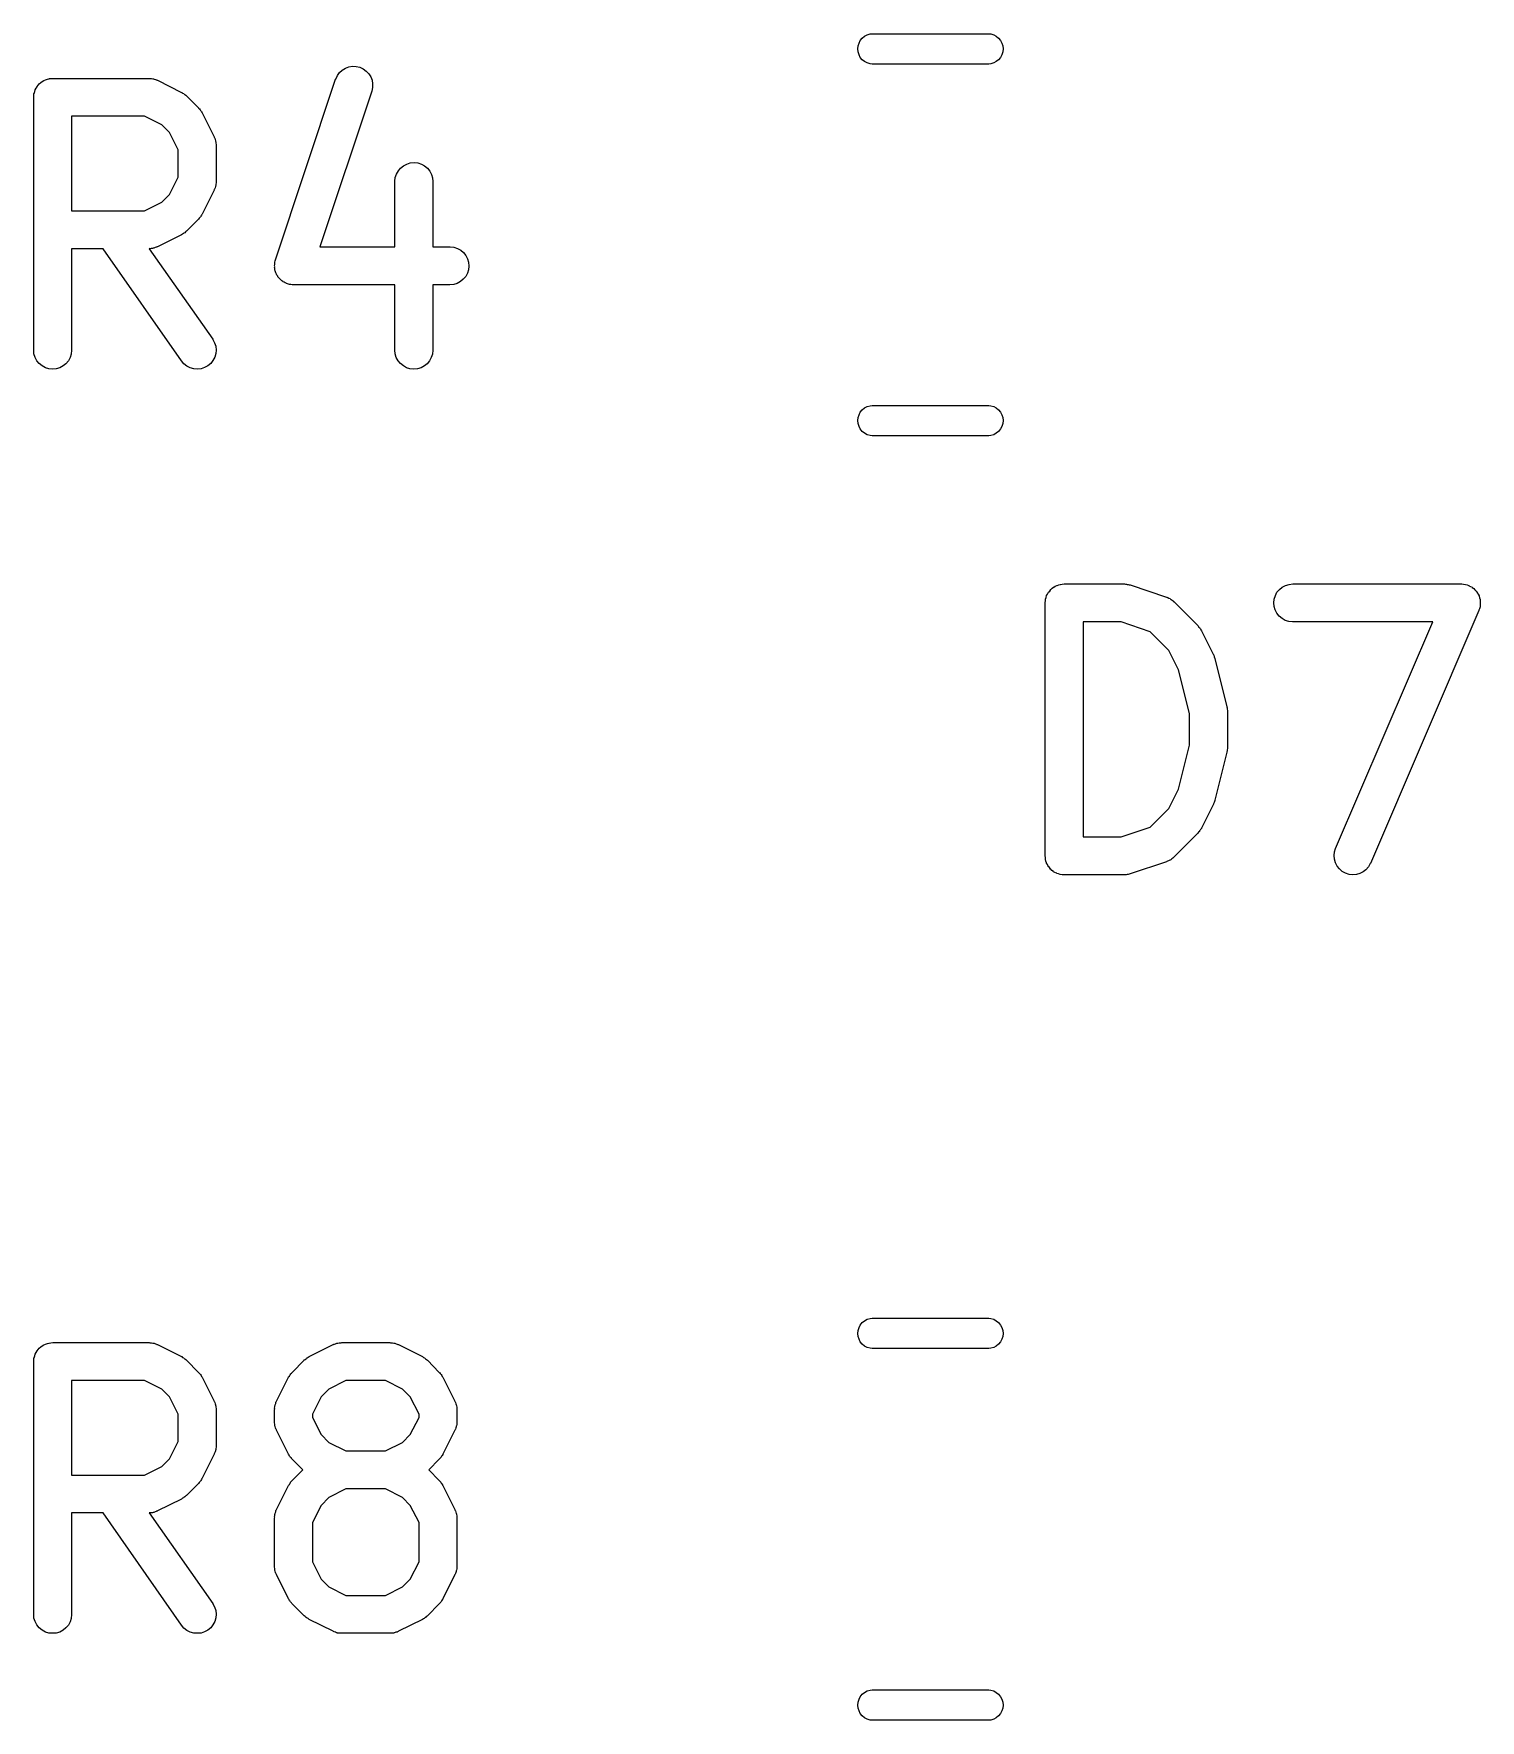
# Model space of a CAD drawing. Extents: x 48 to 140.1, y -130.7 to -65.9.
# Drawn here: x 121.09 to 126.81, y -105.63 to -98.96 of the extents above; entities that cross this region are included whole.
import ezdxf

# ---------------------------------------------------------------- set-up
doc = ezdxf.new("R2010")
doc.units = 0
doc.layers.add('BLACK', color=7, linetype='CONTINUOUS')

msp = doc.modelspace()

# ---------------------------------------------------------------- linework, layer by layer
at = {"layer": 'BLACK', "linetype": 'CONTINUOUS'}
for p, q in [((124.362, -98.9835), (124.37, -98.9744)), ((124.37, -98.9744), (124.379, -98.9669)), ((124.379, -98.9669), (124.389, -98.9613)), ((124.389, -98.9613), (124.401, -98.9579)), ((124.401, -98.9579), (124.409, -98.957)), ((124.409, -98.957), (124.87, -98.957)), ((124.87, -98.957), (124.878, -98.9579)), ((124.878, -98.9579), (124.89, -98.9613)), ((124.89, -98.9613), (124.9, -98.9669)), ((124.9, -98.9669), (124.909, -98.9744)), ((124.909, -98.9744), (124.917, -98.9835)), ((124.352, -99.017), (124.353, -99.0052)), ((124.353, -99.0288), (124.352, -99.017)), ((124.353, -99.0052), (124.357, -98.9939)), ((124.357, -99.0401), (124.353, -99.0288)), ((124.357, -98.9939), (124.362, -98.9835)), ((124.362, -99.0505), (124.357, -99.0401)), ((124.917, -98.9835), (124.922, -98.9939)), ((124.922, -99.0401), (124.917, -99.0505)), ((124.922, -98.9939), (124.926, -99.0052)), ((124.926, -99.0288), (124.922, -99.0401)), ((124.926, -99.0052), (124.927, -99.017)), ((124.927, -99.017), (124.926, -99.0288)), ((122.294, -99.1228), (122.302, -99.1109)), ((122.302, -99.1109), (122.313, -99.101)), ((122.313, -99.101), (122.326, -99.0933)), ((122.326, -99.0933), (122.339, -99.0882)), ((122.339, -99.0882), (122.354, -99.0859)), ((122.354, -99.0859), (122.368, -99.0864)), ((122.368, -99.0864), (122.383, -99.0898)), ((122.383, -99.0898), (122.396, -99.0958)), ((122.396, -99.0958), (122.408, -99.1044)), ((122.408, -99.1044), (122.418, -99.115)), ((122.418, -99.115), (122.426, -99.1275)), ((124.37, -99.0596), (124.362, -99.0505)), ((124.379, -99.0671), (124.37, -99.0596)), ((124.389, -99.0727), (124.379, -99.0671)), ((124.401, -99.0761), (124.389, -99.0727)), ((124.409, -99.077), (124.401, -99.0761)), ((124.87, -99.077), (124.409, -99.077)), ((124.878, -99.0761), (124.87, -99.077)), ((124.89, -99.0727), (124.878, -99.0761)), ((124.9, -99.0671), (124.89, -99.0727)), ((124.909, -99.0596), (124.9, -99.0671)), ((124.917, -99.0505), (124.909, -99.0596)), ((121.097, -99.1861), (121.099, -99.1793)), ((121.099, -99.1788), (121.102, -99.1726)), ((121.099, -99.1791), (121.099, -99.1788)), ((121.099, -99.1793), (121.099, -99.1791)), ((121.102, -99.1726), (121.106, -99.1664)), ((121.106, -99.166), (121.111, -99.1606)), ((121.106, -99.1662), (121.106, -99.166)), ((121.106, -99.1664), (121.106, -99.1662)), ((121.111, -99.1606), (121.115, -99.1552)), ((121.115, -99.1548), (121.121, -99.1504)), ((121.115, -99.155), (121.115, -99.1548)), ((121.115, -99.1552), (121.115, -99.155)), ((121.121, -99.1504), (121.126, -99.1459)), ((121.126, -99.1459), (121.127, -99.1458)), ((121.127, -99.1456), (121.133, -99.1424)), ((121.127, -99.1458), (121.127, -99.1456)), ((121.133, -99.1424), (121.139, -99.139)), ((121.139, -99.139), (121.14, -99.139)), ((121.14, -99.1388), (121.147, -99.1368)), ((121.14, -99.139), (121.14, -99.1388)), ((121.147, -99.1368), (121.153, -99.1348)), ((121.153, -99.1348), (121.154, -99.1348)), ((121.154, -99.1347), (121.161, -99.1341)), ((121.154, -99.1348), (121.154, -99.1347)), ((121.161, -99.1341), (121.168, -99.1334)), ((121.168, -99.1334), (121.549, -99.1334)), ((121.549, -99.1334), (121.55, -99.1334)), ((121.55, -99.1334), (121.552, -99.1336)), ((121.552, -99.1336), (121.554, -99.1336)), ((121.554, -99.1336), (121.559, -99.1344)), ((121.559, -99.1344), (121.564, -99.135)), ((121.564, -99.135), (121.567, -99.1357)), ((121.567, -99.1357), (121.569, -99.1361)), ((121.569, -99.1361), (121.574, -99.1379)), ((121.574, -99.1379), (121.578, -99.1394)), ((121.578, -99.1394), (121.58, -99.1405)), ((121.58, -99.1405), (121.582, -99.1413)), ((121.582, -99.1413), (121.678, -99.1889)), ((122.049, -99.8513), (122.287, -99.137)), ((122.287, -99.137), (122.288, -99.1361)), ((122.288, -99.1361), (122.294, -99.1228)), ((122.426, -99.1275), (122.431, -99.1411)), ((122.433, -99.1702), (122.43, -99.1845)), ((122.431, -99.1411), (122.433, -99.1556)), ((122.433, -99.1556), (122.433, -99.1702)), ((121.093, -99.2073), (121.094, -99.2003)), ((121.093, -99.2078), (121.093, -99.2073)), ((121.093, -99.2079), (121.093, -99.2078)), ((121.093, -99.2084), (121.093, -99.2079)), ((121.093, -99.2079), (121.093, -99.2079)), ((121.093, -100.208), (121.093, -99.2084)), ((121.094, -99.1933), (121.095, -99.193)), ((121.094, -99.2003), (121.094, -99.1933)), ((121.095, -99.1928), (121.097, -99.1861)), ((121.095, -99.193), (121.095, -99.1928)), ((121.678, -99.1889), (121.679, -99.1894)), ((121.679, -99.1894), (121.682, -99.1917)), ((121.682, -99.1917), (121.686, -99.1937)), ((121.686, -99.1937), (121.688, -99.1957)), ((121.688, -99.1957), (121.691, -99.1974)), ((121.691, -99.1974), (121.694, -99.2003)), ((121.694, -99.2003), (121.697, -99.203)), ((121.697, -99.203), (121.745, -99.2506)), ((122.43, -99.1845), (122.224, -99.8)), ((121.243, -99.2834), (121.243, -99.6572)), ((121.531, -99.2834), (121.243, -99.2834)), ((121.6, -99.3176), (121.531, -99.2834)), ((121.745, -99.2506), (121.745, -99.2513)), ((121.745, -99.2513), (121.748, -99.2546)), ((121.748, -99.2546), (121.751, -99.2577)), ((121.751, -99.2577), (121.753, -99.2603)), ((121.753, -99.2603), (121.755, -99.2628)), ((121.755, -99.2628), (121.757, -99.2665)), ((121.757, -99.2665), (121.759, -99.2701)), ((121.759, -99.2701), (121.806, -99.3653)), ((121.63, -99.348), (121.6, -99.3176)), ((121.664, -99.4166), (121.63, -99.348)), ((121.806, -99.3653), (121.807, -99.3663)), ((121.807, -99.3663), (121.808, -99.3683)), ((121.808, -99.3683), (121.809, -99.3703)), ((121.809, -99.3703), (121.81, -99.3752)), ((121.81, -99.3752), (121.812, -99.38)), ((121.812, -99.38), (121.812, -99.3822)), ((121.812, -99.3822), (121.813, -99.3843)), ((121.664, -99.524), (121.664, -99.4166)), ((121.813, -99.3843), (121.813, -99.3894)), ((121.813, -99.3894), (121.814, -99.3945)), ((121.814, -99.3945), (121.814, -99.3967)), ((121.814, -99.3967), (121.814, -99.3989)), ((121.814, -99.3989), (121.814, -99.5417)), ((122.523, -99.5261), (122.528, -99.5122)), ((122.528, -99.5122), (122.535, -99.4993)), ((122.535, -99.4993), (122.544, -99.4881)), ((122.544, -99.4881), (122.555, -99.479)), ((122.555, -99.479), (122.568, -99.4722)), ((122.568, -99.4722), (122.582, -99.468)), ((122.582, -99.468), (122.597, -99.4667)), ((122.597, -99.4667), (122.612, -99.4682)), ((122.612, -99.4682), (122.626, -99.4726)), ((122.626, -99.4726), (122.638, -99.4795)), ((122.638, -99.4795), (122.65, -99.4889)), ((122.65, -99.4889), (122.659, -99.5002)), ((122.659, -99.5002), (122.666, -99.5131)), ((122.666, -99.5131), (122.67, -99.5271)), ((121.63, -99.5925), (121.664, -99.524)), ((121.806, -99.5753), (121.759, -99.6705)), ((121.807, -99.5732), (121.806, -99.5753)), ((121.808, -99.5713), (121.807, -99.5732)), ((121.81, -99.5664), (121.808, -99.5713)), ((121.812, -99.5616), (121.81, -99.5664)), ((121.813, -99.5573), (121.812, -99.5594)), ((121.812, -99.5594), (121.812, -99.5616)), ((121.814, -99.5472), (121.813, -99.5522)), ((121.813, -99.5522), (121.813, -99.5573)), ((121.814, -99.5417), (121.814, -99.5428)), ((121.814, -99.5428), (121.814, -99.545)), ((121.814, -99.545), (121.814, -99.5472)), ((122.521, -99.5407), (122.523, -99.5261)), ((122.521, -99.5417), (122.521, -99.5407)), ((122.521, -99.8), (122.521, -99.5417)), ((122.67, -99.5271), (122.671, -99.5417)), ((122.671, -99.5417), (122.671, -99.8)), ((121.531, -99.6572), (121.6, -99.6229)), ((121.6, -99.6229), (121.63, -99.5925)), ((121.243, -99.6572), (121.531, -99.6572)), ((121.745, -99.69), (121.697, -99.7376)), ((121.747, -99.6867), (121.745, -99.69)), ((121.75, -99.6837), (121.747, -99.6867)), ((121.752, -99.6811), (121.75, -99.6837)), ((121.754, -99.6787), (121.752, -99.6811)), ((121.756, -99.675), (121.754, -99.6787)), ((121.758, -99.6714), (121.756, -99.675)), ((121.759, -99.6705), (121.758, -99.6714)), ((121.678, -99.7517), (121.582, -99.7993)), ((121.681, -99.7494), (121.678, -99.7517)), ((121.685, -99.7475), (121.681, -99.7494)), ((121.687, -99.7455), (121.685, -99.7475)), ((121.69, -99.7439), (121.687, -99.7455)), ((121.693, -99.741), (121.69, -99.7439)), ((121.696, -99.7383), (121.693, -99.741)), ((121.697, -99.7376), (121.696, -99.7383)), ((121.367, -99.8072), (121.243, -99.8072)), ((121.243, -99.8072), (121.243, -100.208)), ((121.678, -100.251), (121.367, -99.8072)), ((121.551, -99.807), (121.55, -99.8071)), ((121.55, -99.8071), (121.801, -100.165)), ((121.553, -99.8071), (121.551, -99.807)), ((121.558, -99.8063), (121.553, -99.8071)), ((121.563, -99.8058), (121.558, -99.8063)), ((121.566, -99.8051), (121.563, -99.8058)), ((121.568, -99.8048), (121.566, -99.8051)), ((121.573, -99.803), (121.568, -99.8048)), ((121.577, -99.8015), (121.573, -99.803)), ((121.579, -99.8005), (121.577, -99.8015)), ((121.581, -99.7997), (121.579, -99.8005)), ((121.582, -99.7993), (121.581, -99.7997)), ((122.224, -99.8), (122.521, -99.8)), ((122.671, -99.8), (122.739, -99.8)), ((122.739, -99.8), (122.74, -99.8001)), ((122.74, -99.8001), (122.755, -99.8017)), ((122.755, -99.8017), (122.769, -99.8061)), ((122.769, -99.8061), (122.782, -99.8132)), ((122.782, -99.8132), (122.793, -99.8226)), ((122.793, -99.8226), (122.802, -99.834)), ((122.802, -99.834), (122.809, -99.847)), ((122.809, -99.847), (122.813, -99.861)), ((122.045, -99.8745), (122.046, -99.8701)), ((122.046, -99.8774), (122.045, -99.8745)), ((122.045, -99.8802), (122.046, -99.8774)), ((122.046, -99.8846), (122.045, -99.8802)), ((122.046, -99.8656), (122.047, -99.8628)), ((122.046, -99.8701), (122.046, -99.8656)), ((122.047, -99.8891), (122.046, -99.8846)), ((122.047, -99.86), (122.048, -99.8557)), ((122.047, -99.8628), (122.047, -99.86)), ((122.047, -99.8919), (122.047, -99.8891)), ((122.048, -99.8947), (122.047, -99.8919)), ((122.048, -99.8557), (122.049, -99.8513)), ((122.049, -99.8988), (122.048, -99.8947)), ((122.051, -99.9031), (122.049, -99.8988)), ((122.052, -99.9057), (122.051, -99.9031)), ((122.053, -99.9084), (122.052, -99.9057)), ((122.055, -99.9122), (122.053, -99.9084)), ((122.058, -99.9161), (122.055, -99.9122)), ((122.059, -99.9183), (122.058, -99.9161)), ((122.808, -99.9041), (122.802, -99.917)), ((122.813, -99.8901), (122.808, -99.9041)), ((122.813, -99.861), (122.814, -99.8756)), ((122.814, -99.8756), (122.813, -99.8901)), ((122.061, -99.9208), (122.059, -99.9183)), ((122.064, -99.924), (122.061, -99.9208)), ((122.067, -99.9275), (122.064, -99.924)), ((122.069, -99.9294), (122.067, -99.9275)), ((122.071, -99.9314), (122.069, -99.9294)), ((122.074, -99.9341), (122.071, -99.9314)), ((122.078, -99.9369), (122.074, -99.9341)), ((122.08, -99.9383), (122.078, -99.9369)), ((122.083, -99.94), (122.08, -99.9383)), ((122.087, -99.9418), (122.083, -99.94)), ((122.091, -99.944), (122.087, -99.9418)), ((122.093, -99.9448), (122.091, -99.944)), ((122.096, -99.946), (122.093, -99.9448)), ((122.1, -99.9471), (122.096, -99.946)), ((122.105, -99.9484), (122.1, -99.9471)), ((122.108, -99.9487), (122.105, -99.9484)), ((122.11, -99.9494), (122.108, -99.9487)), ((122.115, -99.9495), (122.11, -99.9494)), ((122.119, -99.95), (122.115, -99.9495)), ((122.12, -99.95), (122.119, -99.95)), ((122.521, -99.95), (122.12, -99.95)), ((122.521, -100.208), (122.521, -99.95)), ((122.739, -99.95), (122.671, -99.95)), ((122.671, -99.95), (122.671, -100.208)), ((122.754, -99.9486), (122.739, -99.95)), ((122.768, -99.9444), (122.754, -99.9486)), ((122.781, -99.9375), (122.768, -99.9444)), ((122.792, -99.9283), (122.781, -99.9375)), ((122.802, -99.917), (122.792, -99.9283)), ((121.801, -100.165), (121.801, -100.166)), ((121.801, -100.166), (121.808, -100.179)), ((121.808, -100.179), (121.813, -100.193)), ((121.094, -100.223), (121.093, -100.208)), ((121.099, -100.237), (121.094, -100.223)), ((121.105, -100.25), (121.099, -100.237)), ((121.115, -100.261), (121.105, -100.25)), ((121.237, -100.238), (121.23, -100.251)), ((121.241, -100.224), (121.237, -100.238)), ((121.243, -100.209), (121.241, -100.224)), ((121.243, -100.208), (121.243, -100.209)), ((121.802, -100.249), (121.793, -100.261)), ((121.809, -100.236), (121.802, -100.249)), ((121.813, -100.222), (121.809, -100.236)), ((121.813, -100.193), (121.814, -100.208)), ((121.814, -100.208), (121.813, -100.222)), ((122.523, -100.223), (122.521, -100.208)), ((122.527, -100.237), (122.523, -100.223)), ((122.534, -100.25), (122.527, -100.237)), ((122.543, -100.261), (122.534, -100.25)), ((122.665, -100.238), (122.658, -100.251)), ((122.67, -100.224), (122.665, -100.238)), ((122.671, -100.209), (122.67, -100.224)), ((122.671, -100.208), (122.671, -100.209)), ((121.126, -100.271), (121.115, -100.261)), ((121.139, -100.278), (121.126, -100.271)), ((121.153, -100.282), (121.139, -100.278)), ((121.167, -100.283), (121.153, -100.282)), ((121.182, -100.282), (121.167, -100.283)), ((121.196, -100.278), (121.182, -100.282)), ((121.209, -100.271), (121.196, -100.278)), ((121.22, -100.262), (121.209, -100.271)), ((121.23, -100.251), (121.22, -100.262)), ((121.687, -100.263), (121.678, -100.251)), ((121.699, -100.272), (121.687, -100.263)), ((121.712, -100.278), (121.699, -100.272)), ((121.726, -100.282), (121.712, -100.278)), ((121.741, -100.283), (121.726, -100.282)), ((121.755, -100.282), (121.741, -100.283)), ((121.769, -100.277), (121.755, -100.282)), ((121.782, -100.27), (121.769, -100.277)), ((121.793, -100.261), (121.782, -100.27)), ((122.555, -100.271), (122.543, -100.261)), ((122.567, -100.278), (122.555, -100.271)), ((122.581, -100.282), (122.567, -100.278)), ((122.596, -100.283), (122.581, -100.282)), ((122.611, -100.282), (122.596, -100.283)), ((122.625, -100.278), (122.611, -100.282)), ((122.638, -100.271), (122.625, -100.278)), ((122.649, -100.262), (122.638, -100.271)), ((122.658, -100.251), (122.649, -100.262)), ((124.362, -100.454), (124.37, -100.444)), ((124.37, -100.444), (124.379, -100.437)), ((124.379, -100.437), (124.389, -100.431)), ((124.389, -100.431), (124.401, -100.428)), ((124.401, -100.428), (124.409, -100.427)), ((124.409, -100.427), (124.87, -100.427)), ((124.87, -100.427), (124.878, -100.428)), ((124.878, -100.428), (124.89, -100.431)), ((124.89, -100.431), (124.9, -100.437)), ((124.9, -100.437), (124.909, -100.444)), ((124.909, -100.444), (124.917, -100.454)), ((124.352, -100.487), (124.353, -100.475)), ((124.353, -100.499), (124.352, -100.487)), ((124.353, -100.475), (124.357, -100.464)), ((124.357, -100.51), (124.353, -100.499)), ((124.357, -100.464), (124.362, -100.454)), ((124.362, -100.52), (124.357, -100.51)), ((124.917, -100.454), (124.922, -100.464)), ((124.922, -100.51), (124.917, -100.52)), ((124.922, -100.464), (124.926, -100.475)), ((124.926, -100.499), (124.922, -100.51)), ((124.926, -100.475), (124.927, -100.487)), ((124.927, -100.487), (124.926, -100.499)), ((124.37, -100.53), (124.362, -100.52)), ((124.379, -100.537), (124.37, -100.53)), ((124.389, -100.543), (124.379, -100.537)), ((124.401, -100.546), (124.389, -100.543)), ((124.409, -100.547), (124.401, -100.546)), ((124.87, -100.547), (124.409, -100.547)), ((124.878, -100.546), (124.87, -100.547)), ((124.89, -100.543), (124.878, -100.546)), ((124.9, -100.537), (124.89, -100.543)), ((124.909, -100.53), (124.9, -100.537)), ((124.917, -100.52), (124.909, -100.53)), ((125.097, -101.186), (125.099, -101.179)), ((125.099, -101.179), (125.102, -101.173)), ((125.099, -101.179), (125.099, -101.179)), ((125.099, -101.179), (125.099, -101.179)), ((125.102, -101.173), (125.106, -101.166)), ((125.106, -101.166), (125.111, -101.161)), ((125.106, -101.166), (125.106, -101.166)), ((125.106, -101.166), (125.106, -101.166)), ((125.111, -101.161), (125.115, -101.155)), ((125.115, -101.155), (125.121, -101.15)), ((125.115, -101.155), (125.115, -101.155)), ((125.115, -101.155), (125.115, -101.155)), ((125.121, -101.15), (125.126, -101.146)), ((125.126, -101.146), (125.127, -101.146)), ((125.127, -101.146), (125.133, -101.142)), ((125.127, -101.146), (125.127, -101.146)), ((125.133, -101.142), (125.139, -101.139)), ((125.139, -101.139), (125.14, -101.139)), ((125.14, -101.139), (125.147, -101.137)), ((125.14, -101.139), (125.14, -101.139)), ((125.147, -101.137), (125.153, -101.135)), ((125.153, -101.135), (125.154, -101.135)), ((125.154, -101.135), (125.161, -101.134)), ((125.154, -101.135), (125.154, -101.135)), ((125.161, -101.134), (125.168, -101.133)), ((125.168, -101.133), (125.406, -101.133)), ((125.406, -101.133), (125.407, -101.133)), ((125.407, -101.133), (125.411, -101.134)), ((125.411, -101.134), (125.415, -101.134)), ((125.415, -101.134), (125.418, -101.135)), ((125.418, -101.135), (125.422, -101.135)), ((125.422, -101.135), (125.426, -101.136)), ((125.426, -101.136), (125.43, -101.137)), ((125.43, -101.137), (125.573, -101.185)), ((125.999, -101.193), (126.004, -101.179)), ((126.004, -101.179), (126.01, -101.166)), ((126.01, -101.166), (126.02, -101.155)), ((126.02, -101.155), (126.031, -101.146)), ((126.031, -101.146), (126.044, -101.139)), ((126.044, -101.139), (126.058, -101.135)), ((126.058, -101.135), (126.073, -101.133)), ((126.073, -101.133), (126.739, -101.133)), ((126.739, -101.133), (126.74, -101.133)), ((126.74, -101.133), (126.741, -101.133)), ((126.741, -101.133), (126.741, -101.133)), ((126.741, -101.133), (126.748, -101.134)), ((126.748, -101.134), (126.755, -101.135)), ((126.755, -101.135), (126.755, -101.135)), ((126.755, -101.135), (126.755, -101.135)), ((126.755, -101.135), (126.762, -101.137)), ((126.762, -101.137), (126.769, -101.139)), ((126.769, -101.139), (126.769, -101.14)), ((126.769, -101.14), (126.769, -101.14)), ((126.769, -101.14), (126.775, -101.143)), ((126.775, -101.143), (126.782, -101.146)), ((126.782, -101.146), (126.782, -101.147)), ((126.782, -101.147), (126.782, -101.147)), ((126.782, -101.147), (126.788, -101.151)), ((126.788, -101.151), (126.793, -101.156)), ((126.793, -101.156), (126.793, -101.156)), ((126.793, -101.156), (126.793, -101.156)), ((126.793, -101.156), (126.798, -101.162)), ((126.798, -101.162), (126.802, -101.167)), ((126.802, -101.167), (126.802, -101.168)), ((126.802, -101.168), (126.802, -101.168)), ((126.802, -101.168), (126.806, -101.174)), ((126.806, -101.174), (126.809, -101.18)), ((126.809, -101.18), (126.809, -101.181)), ((126.809, -101.181), (126.809, -101.181)), ((126.809, -101.181), (126.811, -101.188)), ((125.093, -101.207), (125.094, -101.2)), ((125.093, -101.208), (125.093, -101.207)), ((125.093, -102.208), (125.093, -101.208)), ((125.093, -101.208), (125.093, -101.208)), ((125.093, -101.208), (125.093, -101.208)), ((125.093, -101.208), (125.093, -101.208)), ((125.094, -101.2), (125.094, -101.193)), ((125.094, -101.193), (125.095, -101.193)), ((125.095, -101.193), (125.097, -101.186)), ((125.095, -101.193), (125.095, -101.193)), ((125.573, -101.185), (125.574, -101.185)), ((125.574, -101.185), (125.576, -101.186)), ((125.576, -101.186), (125.578, -101.187)), ((125.578, -101.187), (125.582, -101.189)), ((125.582, -101.189), (125.587, -101.191)), ((125.587, -101.191), (125.589, -101.193)), ((125.589, -101.193), (125.591, -101.194)), ((125.591, -101.194), (125.595, -101.197)), ((125.595, -101.197), (125.599, -101.2)), ((125.599, -101.2), (125.6, -101.202)), ((125.6, -101.202), (125.602, -101.203)), ((125.602, -101.203), (125.697, -101.298)), ((125.998, -101.208), (125.999, -101.193)), ((125.999, -101.222), (125.998, -101.208)), ((126.003, -101.236), (125.999, -101.222)), ((126.01, -101.249), (126.003, -101.236)), ((126.019, -101.261), (126.01, -101.249)), ((126.808, -101.238), (126.38, -102.238)), ((126.811, -101.231), (126.808, -101.237)), ((126.808, -101.237), (126.808, -101.238)), ((126.808, -101.238), (126.808, -101.238)), ((126.811, -101.188), (126.813, -101.194)), ((126.813, -101.224), (126.811, -101.231)), ((126.813, -101.194), (126.813, -101.195)), ((126.813, -101.195), (126.813, -101.195)), ((126.813, -101.195), (126.814, -101.202)), ((126.814, -101.217), (126.813, -101.223)), ((126.813, -101.223), (126.813, -101.224)), ((126.813, -101.224), (126.813, -101.224)), ((126.814, -101.202), (126.814, -101.209)), ((126.814, -101.209), (126.814, -101.209)), ((126.814, -101.209), (126.814, -101.209)), ((126.814, -101.209), (126.814, -101.217)), ((125.243, -101.283), (125.243, -102.133)), ((125.394, -101.283), (125.243, -101.283)), ((125.508, -101.322), (125.394, -101.283)), ((125.697, -101.298), (125.698, -101.299)), ((125.698, -101.299), (125.7, -101.302)), ((125.7, -101.302), (125.703, -101.305)), ((125.703, -101.305), (125.705, -101.308)), ((125.705, -101.308), (125.707, -101.31)), ((125.707, -101.31), (125.709, -101.314)), ((125.709, -101.314), (125.711, -101.318)), ((126.03, -101.27), (126.019, -101.261)), ((126.043, -101.277), (126.03, -101.27)), ((126.057, -101.282), (126.043, -101.277)), ((126.072, -101.283), (126.057, -101.282)), ((126.073, -101.283), (126.072, -101.283)), ((126.626, -101.283), (126.073, -101.283)), ((126.242, -102.179), (126.626, -101.283)), ((125.582, -101.396), (125.508, -101.322)), ((125.711, -101.318), (125.759, -101.413)), ((125.621, -101.473), (125.582, -101.396)), ((125.759, -101.413), (125.759, -101.414)), ((125.759, -101.414), (125.759, -101.414)), ((125.759, -101.414), (125.76, -101.414)), ((125.76, -101.414), (125.762, -101.421)), ((125.762, -101.421), (125.764, -101.428)), ((125.764, -101.428), (125.764, -101.428)), ((125.764, -101.428), (125.764, -101.428)), ((125.764, -101.428), (125.812, -101.619)), ((125.664, -101.646), (125.621, -101.473)), ((125.664, -101.771), (125.664, -101.646)), ((125.812, -101.619), (125.812, -101.62)), ((125.812, -101.62), (125.813, -101.621)), ((125.813, -101.621), (125.813, -101.622)), ((125.813, -101.622), (125.813, -101.628)), ((125.813, -101.628), (125.814, -101.634)), ((125.814, -101.634), (125.814, -101.636)), ((125.814, -101.636), (125.814, -101.637)), ((125.814, -101.637), (125.814, -101.78)), ((125.621, -101.944), (125.664, -101.771)), ((125.814, -101.784), (125.813, -101.789)), ((125.814, -101.78), (125.814, -101.781)), ((125.814, -101.781), (125.814, -101.782)), ((125.814, -101.782), (125.814, -101.784)), ((125.812, -101.798), (125.764, -101.988)), ((125.813, -101.795), (125.812, -101.797)), ((125.812, -101.797), (125.812, -101.798)), ((125.813, -101.789), (125.813, -101.795)), ((125.582, -102.021), (125.621, -101.944)), ((125.508, -102.095), (125.582, -102.021)), ((125.759, -102.004), (125.711, -102.099)), ((125.762, -101.997), (125.759, -102.003)), ((125.759, -102.003), (125.759, -102.004)), ((125.759, -102.004), (125.759, -102.004)), ((125.764, -101.99), (125.762, -101.997)), ((125.764, -101.988), (125.764, -101.989)), ((125.764, -101.989), (125.764, -101.99)), ((125.764, -101.99), (125.764, -101.99)), ((125.394, -102.133), (125.508, -102.095)), ((125.7, -102.115), (125.697, -102.119)), ((125.703, -102.112), (125.7, -102.115)), ((125.704, -102.11), (125.703, -102.112)), ((125.706, -102.107), (125.704, -102.11)), ((125.708, -102.104), (125.706, -102.107)), ((125.711, -102.1), (125.708, -102.104)), ((125.711, -102.099), (125.711, -102.1)), ((125.243, -102.133), (125.394, -102.133)), ((125.697, -102.119), (125.602, -102.214)), ((126.237, -102.193), (126.242, -102.179)), ((125.094, -102.215), (125.093, -102.208)), ((125.094, -102.222), (125.094, -102.215)), ((125.094, -102.223), (125.094, -102.222)), ((125.096, -102.23), (125.094, -102.223)), ((125.094, -102.223), (125.094, -102.223)), ((125.098, -102.236), (125.096, -102.23)), ((125.098, -102.237), (125.098, -102.236)), ((125.099, -102.237), (125.098, -102.237)), ((125.102, -102.243), (125.099, -102.237)), ((125.105, -102.249), (125.102, -102.243)), ((125.105, -102.25), (125.105, -102.249)), ((125.11, -102.255), (125.105, -102.25)), ((125.105, -102.25), (125.105, -102.25)), ((125.573, -102.232), (125.43, -102.28)), ((125.575, -102.231), (125.573, -102.232)), ((125.577, -102.23), (125.575, -102.231)), ((125.581, -102.228), (125.577, -102.23)), ((125.586, -102.226), (125.581, -102.228)), ((125.588, -102.225), (125.586, -102.226)), ((125.59, -102.224), (125.588, -102.225)), ((125.594, -102.22), (125.59, -102.224)), ((125.598, -102.218), (125.594, -102.22)), ((125.599, -102.216), (125.598, -102.218)), ((125.601, -102.215), (125.599, -102.216)), ((125.602, -102.214), (125.601, -102.215)), ((126.236, -102.207), (126.237, -102.193)), ((126.237, -102.222), (126.236, -102.207)), ((126.241, -102.236), (126.237, -102.222)), ((126.248, -102.249), (126.241, -102.236)), ((126.257, -102.26), (126.248, -102.249)), ((126.379, -102.239), (126.372, -102.252)), ((126.38, -102.238), (126.379, -102.239)), ((125.114, -102.261), (125.11, -102.255)), ((125.115, -102.261), (125.114, -102.261)), ((125.12, -102.266), (125.115, -102.261)), ((125.115, -102.261), (125.115, -102.261)), ((125.126, -102.27), (125.12, -102.266)), ((125.126, -102.271), (125.126, -102.27)), ((125.126, -102.27), (125.126, -102.27)), ((125.132, -102.274), (125.126, -102.271)), ((125.138, -102.277), (125.132, -102.274)), ((125.139, -102.277), (125.138, -102.277)), ((125.139, -102.278), (125.139, -102.277)), ((125.146, -102.28), (125.139, -102.278)), ((125.152, -102.282), (125.146, -102.28)), ((125.153, -102.282), (125.152, -102.282)), ((125.16, -102.283), (125.153, -102.282)), ((125.153, -102.282), (125.153, -102.282)), ((125.167, -102.283), (125.16, -102.283)), ((125.168, -102.283), (125.167, -102.283)), ((125.167, -102.283), (125.167, -102.283)), ((125.167, -102.283), (125.167, -102.283)), ((125.167, -102.283), (125.167, -102.283)), ((125.406, -102.283), (125.168, -102.283)), ((125.41, -102.283), (125.406, -102.283)), ((125.414, -102.283), (125.41, -102.283)), ((125.417, -102.282), (125.414, -102.283)), ((125.421, -102.282), (125.417, -102.282)), ((125.425, -102.281), (125.421, -102.282)), ((125.429, -102.28), (125.425, -102.281)), ((125.43, -102.28), (125.429, -102.28)), ((126.268, -102.27), (126.257, -102.26)), ((126.281, -102.277), (126.268, -102.27)), ((126.295, -102.282), (126.281, -102.277)), ((126.309, -102.283), (126.295, -102.282)), ((126.324, -102.282), (126.309, -102.283)), ((126.338, -102.278), (126.324, -102.282)), ((126.351, -102.272), (126.338, -102.278)), ((126.362, -102.263), (126.351, -102.272)), ((126.372, -102.252), (126.362, -102.263)), ((124.37, -104.054), (124.379, -104.047)), ((124.379, -104.047), (124.389, -104.041)), ((124.389, -104.041), (124.401, -104.038)), ((124.401, -104.038), (124.409, -104.037)), ((124.409, -104.037), (124.87, -104.037)), ((124.87, -104.037), (124.878, -104.038)), ((124.878, -104.038), (124.89, -104.041)), ((124.89, -104.041), (124.9, -104.047)), ((124.9, -104.047), (124.909, -104.054)), ((124.352, -104.097), (124.353, -104.085)), ((124.353, -104.109), (124.352, -104.097)), ((124.353, -104.085), (124.357, -104.074)), ((124.357, -104.12), (124.353, -104.109)), ((124.357, -104.074), (124.362, -104.064)), ((124.362, -104.064), (124.37, -104.054)), ((124.909, -104.054), (124.917, -104.064)), ((124.917, -104.064), (124.922, -104.074)), ((124.922, -104.074), (124.926, -104.085)), ((124.926, -104.109), (124.922, -104.12)), ((124.926, -104.085), (124.927, -104.097)), ((124.927, -104.097), (124.926, -104.109)), ((121.097, -104.186), (121.099, -104.179)), ((121.099, -104.179), (121.102, -104.173)), ((121.099, -104.179), (121.099, -104.179)), ((121.099, -104.179), (121.099, -104.179)), ((121.102, -104.173), (121.106, -104.166)), ((121.106, -104.166), (121.111, -104.161)), ((121.106, -104.166), (121.106, -104.166)), ((121.106, -104.166), (121.106, -104.166)), ((121.111, -104.161), (121.115, -104.155)), ((121.115, -104.155), (121.121, -104.15)), ((121.115, -104.155), (121.115, -104.155)), ((121.115, -104.155), (121.115, -104.155)), ((121.121, -104.15), (121.126, -104.146)), ((121.126, -104.146), (121.127, -104.146)), ((121.127, -104.146), (121.133, -104.142)), ((121.127, -104.146), (121.127, -104.146)), ((121.133, -104.142), (121.139, -104.139)), ((121.139, -104.139), (121.14, -104.139)), ((121.14, -104.139), (121.147, -104.137)), ((121.14, -104.139), (121.14, -104.139)), ((121.147, -104.137), (121.153, -104.135)), ((121.153, -104.135), (121.154, -104.135)), ((121.154, -104.135), (121.161, -104.134)), ((121.154, -104.135), (121.154, -104.135)), ((121.161, -104.134), (121.168, -104.133)), ((121.168, -104.133), (121.549, -104.133)), ((121.549, -104.133), (121.55, -104.133)), ((121.55, -104.133), (121.552, -104.134)), ((121.552, -104.134), (121.554, -104.134)), ((121.554, -104.134), (121.559, -104.134)), ((121.559, -104.134), (121.564, -104.135)), ((121.564, -104.135), (121.567, -104.136)), ((121.567, -104.136), (121.569, -104.136)), ((121.569, -104.136), (121.574, -104.138)), ((121.574, -104.138), (121.578, -104.139)), ((121.578, -104.139), (121.58, -104.141)), ((121.58, -104.141), (121.582, -104.141)), ((121.582, -104.141), (121.678, -104.189)), ((122.182, -104.189), (122.277, -104.141)), ((122.277, -104.141), (122.278, -104.141)), ((122.278, -104.141), (122.28, -104.14)), ((122.28, -104.14), (122.282, -104.139)), ((122.282, -104.139), (122.287, -104.138)), ((122.287, -104.138), (122.292, -104.136)), ((122.292, -104.136), (122.294, -104.135)), ((122.294, -104.135), (122.296, -104.135)), ((122.296, -104.135), (122.301, -104.134)), ((122.301, -104.134), (122.306, -104.134)), ((122.306, -104.134), (122.309, -104.134)), ((122.309, -104.134), (122.311, -104.133)), ((122.311, -104.133), (122.501, -104.133)), ((122.501, -104.133), (122.502, -104.133)), ((122.502, -104.133), (122.504, -104.134)), ((122.504, -104.134), (122.507, -104.134)), ((122.507, -104.134), (122.512, -104.134)), ((122.512, -104.134), (122.517, -104.135)), ((122.517, -104.135), (122.519, -104.136)), ((122.519, -104.136), (122.521, -104.136)), ((122.521, -104.136), (122.526, -104.138)), ((122.526, -104.138), (122.531, -104.139)), ((122.531, -104.139), (122.533, -104.141)), ((122.533, -104.141), (122.535, -104.141)), ((122.535, -104.141), (122.63, -104.189)), ((124.362, -104.13), (124.357, -104.12)), ((124.37, -104.14), (124.362, -104.13)), ((124.379, -104.147), (124.37, -104.14)), ((124.389, -104.153), (124.379, -104.147)), ((124.401, -104.156), (124.389, -104.153)), ((124.409, -104.157), (124.401, -104.156)), ((124.87, -104.157), (124.409, -104.157)), ((124.878, -104.156), (124.87, -104.157)), ((124.89, -104.153), (124.878, -104.156)), ((124.9, -104.147), (124.89, -104.153)), ((124.909, -104.14), (124.9, -104.147)), ((124.917, -104.13), (124.909, -104.14)), ((124.922, -104.12), (124.917, -104.13)), ((121.093, -104.207), (121.094, -104.2)), ((121.093, -104.208), (121.093, -104.207)), ((121.093, -105.208), (121.093, -104.208)), ((121.093, -104.208), (121.093, -104.208)), ((121.093, -104.208), (121.093, -104.208)), ((121.093, -104.208), (121.093, -104.208)), ((121.094, -104.2), (121.094, -104.193)), ((121.094, -104.193), (121.095, -104.193)), ((121.095, -104.193), (121.097, -104.186)), ((121.095, -104.193), (121.095, -104.193)), ((121.678, -104.189), (121.679, -104.189)), ((121.679, -104.189), (121.682, -104.192)), ((121.682, -104.192), (121.686, -104.194)), ((121.686, -104.194), (121.688, -104.196)), ((121.688, -104.196), (121.691, -104.197)), ((121.691, -104.197), (121.694, -104.2)), ((121.694, -104.2), (121.697, -104.203)), ((121.697, -104.203), (121.745, -104.251)), ((121.745, -104.251), (121.745, -104.251)), ((121.745, -104.251), (121.748, -104.255)), ((122.112, -104.254), (122.115, -104.251)), ((122.115, -104.251), (122.162, -104.203)), ((122.162, -104.203), (122.163, -104.202)), ((122.163, -104.202), (122.167, -104.2)), ((122.167, -104.2), (122.17, -104.197)), ((122.17, -104.197), (122.172, -104.195)), ((122.172, -104.195), (122.175, -104.193)), ((122.175, -104.193), (122.178, -104.191)), ((122.178, -104.191), (122.182, -104.189)), ((122.63, -104.189), (122.631, -104.189)), ((122.631, -104.189), (122.634, -104.192)), ((122.634, -104.192), (122.638, -104.194)), ((122.638, -104.194), (122.641, -104.196)), ((122.641, -104.196), (122.643, -104.197)), ((122.643, -104.197), (122.646, -104.2)), ((122.646, -104.2), (122.65, -104.203)), ((122.65, -104.203), (122.697, -104.251)), ((122.697, -104.251), (122.698, -104.251)), ((122.698, -104.251), (122.7, -104.255)), ((121.243, -104.283), (121.243, -104.657)), ((121.531, -104.283), (121.243, -104.283)), ((121.6, -104.318), (121.531, -104.283)), ((121.63, -104.348), (121.6, -104.318)), ((121.748, -104.255), (121.751, -104.258)), ((121.751, -104.258), (121.753, -104.26)), ((121.753, -104.26), (121.755, -104.263)), ((121.755, -104.263), (121.757, -104.267)), ((121.757, -104.267), (121.759, -104.27)), ((121.759, -104.27), (121.806, -104.365)), ((122.053, -104.365), (122.101, -104.27)), ((122.101, -104.269), (122.104, -104.266)), ((122.101, -104.27), (122.101, -104.269)), ((122.104, -104.266), (122.106, -104.262)), ((122.106, -104.262), (122.108, -104.259)), ((122.108, -104.259), (122.109, -104.257)), ((122.109, -104.257), (122.112, -104.254)), ((122.26, -104.318), (122.23, -104.348)), ((122.328, -104.283), (122.26, -104.318)), ((122.484, -104.283), (122.328, -104.283)), ((122.552, -104.318), (122.484, -104.283)), ((122.582, -104.348), (122.552, -104.318)), ((122.7, -104.255), (122.703, -104.258)), ((122.703, -104.258), (122.705, -104.26)), ((122.705, -104.26), (122.707, -104.263)), ((122.707, -104.263), (122.709, -104.267)), ((122.709, -104.267), (122.711, -104.27)), ((122.711, -104.27), (122.759, -104.365)), ((121.664, -104.417), (121.63, -104.348)), ((121.806, -104.365), (121.807, -104.366)), ((121.807, -104.366), (121.808, -104.368)), ((121.808, -104.368), (121.809, -104.37)), ((121.809, -104.37), (121.81, -104.375)), ((121.81, -104.375), (121.812, -104.38)), ((121.812, -104.38), (121.812, -104.382)), ((121.812, -104.382), (121.813, -104.384)), ((121.813, -104.384), (121.813, -104.389)), ((122.046, -104.388), (122.047, -104.383)), ((122.047, -104.383), (122.048, -104.381)), ((122.048, -104.379), (122.05, -104.374)), ((122.048, -104.381), (122.048, -104.379)), ((122.05, -104.374), (122.051, -104.369)), ((122.051, -104.369), (122.052, -104.367)), ((122.052, -104.367), (122.053, -104.365)), ((122.23, -104.348), (122.195, -104.417)), ((122.617, -104.417), (122.582, -104.348)), ((122.759, -104.365), (122.759, -104.366)), ((122.759, -104.366), (122.76, -104.368)), ((122.76, -104.368), (122.761, -104.37)), ((122.761, -104.37), (122.763, -104.375)), ((122.763, -104.375), (122.764, -104.38)), ((122.764, -104.38), (122.765, -104.382)), ((122.765, -104.382), (122.765, -104.384)), ((122.765, -104.384), (122.766, -104.389)), ((121.664, -104.524), (121.664, -104.417)), ((121.813, -104.389), (121.814, -104.394)), ((121.814, -104.394), (121.814, -104.397)), ((121.814, -104.397), (121.814, -104.399)), ((121.814, -104.399), (121.814, -104.542)), ((122.045, -104.393), (122.046, -104.388)), ((122.046, -104.396), (122.045, -104.393)), ((122.045, -104.398), (122.046, -104.396)), ((122.045, -104.399), (122.045, -104.398)), ((122.045, -104.446), (122.045, -104.399)), ((122.045, -104.449), (122.045, -104.446)), ((122.045, -104.451), (122.045, -104.449)), ((122.046, -104.456), (122.045, -104.451)), ((122.195, -104.417), (122.195, -104.429)), ((122.195, -104.429), (122.23, -104.497)), ((122.582, -104.497), (122.617, -104.429)), ((122.617, -104.429), (122.617, -104.417)), ((122.766, -104.389), (122.767, -104.394)), ((122.767, -104.394), (122.766, -104.397)), ((122.766, -104.397), (122.767, -104.399)), ((122.767, -104.448), (122.766, -104.45)), ((122.766, -104.45), (122.767, -104.452)), ((122.767, -104.452), (122.766, -104.457)), ((122.767, -104.399), (122.767, -104.446)), ((122.767, -104.446), (122.767, -104.448)), ((122.047, -104.461), (122.046, -104.456)), ((122.047, -104.463), (122.047, -104.461)), ((122.048, -104.465), (122.047, -104.463)), ((122.049, -104.47), (122.048, -104.465)), ((122.051, -104.475), (122.049, -104.47)), ((122.052, -104.477), (122.051, -104.475)), ((122.053, -104.479), (122.052, -104.477)), ((122.053, -104.48), (122.053, -104.479)), ((122.101, -104.575), (122.053, -104.48)), ((122.23, -104.497), (122.26, -104.528)), ((122.552, -104.528), (122.582, -104.497)), ((122.759, -104.48), (122.711, -104.575)), ((122.76, -104.478), (122.759, -104.48)), ((122.761, -104.476), (122.76, -104.478)), ((122.762, -104.471), (122.761, -104.476)), ((122.764, -104.466), (122.762, -104.471)), ((122.765, -104.462), (122.764, -104.464)), ((122.764, -104.464), (122.764, -104.466)), ((122.766, -104.457), (122.765, -104.462)), ((121.63, -104.593), (121.664, -104.524)), ((121.806, -104.575), (121.759, -104.67)), ((121.807, -104.573), (121.806, -104.575)), ((121.808, -104.571), (121.807, -104.573)), ((121.81, -104.566), (121.808, -104.571)), ((121.812, -104.562), (121.81, -104.566)), ((121.813, -104.557), (121.812, -104.559)), ((121.812, -104.559), (121.812, -104.562)), ((121.814, -104.547), (121.813, -104.552)), ((121.813, -104.552), (121.813, -104.557)), ((121.814, -104.542), (121.814, -104.543)), ((121.814, -104.543), (121.814, -104.545)), ((121.814, -104.545), (121.814, -104.547)), ((122.103, -104.579), (122.101, -104.575)), ((122.105, -104.583), (122.103, -104.579)), ((122.107, -104.585), (122.105, -104.583)), ((122.109, -104.588), (122.107, -104.585)), ((122.26, -104.528), (122.328, -104.562)), ((122.328, -104.562), (122.484, -104.562)), ((122.484, -104.562), (122.552, -104.528)), ((122.706, -104.583), (122.704, -104.586)), ((122.708, -104.58), (122.706, -104.583)), ((122.711, -104.576), (122.708, -104.58)), ((122.711, -104.575), (122.711, -104.576)), ((121.531, -104.657), (121.6, -104.623)), ((121.6, -104.623), (121.63, -104.593)), ((122.112, -104.591), (122.109, -104.588)), ((122.114, -104.594), (122.112, -104.591)), ((122.115, -104.595), (122.114, -104.594)), ((122.157, -104.637), (122.115, -104.595)), ((122.115, -104.679), (122.157, -104.637)), ((122.697, -104.595), (122.655, -104.637)), ((122.655, -104.637), (122.697, -104.679)), ((122.7, -104.591), (122.697, -104.595)), ((122.703, -104.588), (122.7, -104.591)), ((122.704, -104.586), (122.703, -104.588)), ((121.243, -104.657), (121.531, -104.657)), ((121.745, -104.69), (121.697, -104.738)), ((121.747, -104.687), (121.745, -104.69)), ((121.75, -104.684), (121.747, -104.687)), ((121.752, -104.681), (121.75, -104.684)), ((121.754, -104.679), (121.752, -104.681)), ((121.756, -104.675), (121.754, -104.679)), ((121.758, -104.671), (121.756, -104.675)), ((121.759, -104.67), (121.758, -104.671)), ((122.053, -104.794), (122.101, -104.699)), ((122.101, -104.698), (122.104, -104.694)), ((122.101, -104.699), (122.101, -104.698)), ((122.104, -104.694), (122.106, -104.69)), ((122.106, -104.69), (122.108, -104.688)), ((122.108, -104.688), (122.109, -104.685)), ((122.109, -104.685), (122.112, -104.682)), ((122.112, -104.682), (122.115, -104.679)), ((122.328, -104.712), (122.26, -104.746)), ((122.484, -104.712), (122.328, -104.712)), ((122.552, -104.746), (122.484, -104.712)), ((122.697, -104.679), (122.698, -104.68)), ((122.698, -104.68), (122.7, -104.683)), ((122.7, -104.683), (122.703, -104.686)), ((122.703, -104.686), (122.705, -104.689)), ((122.705, -104.689), (122.707, -104.691)), ((122.707, -104.691), (122.709, -104.695)), ((122.709, -104.695), (122.711, -104.699)), ((122.711, -104.699), (122.759, -104.794)), ((121.678, -104.752), (121.582, -104.799)), ((121.681, -104.749), (121.678, -104.752)), ((121.685, -104.747), (121.681, -104.749)), ((121.687, -104.746), (121.685, -104.747)), ((121.69, -104.744), (121.687, -104.746)), ((121.693, -104.741), (121.69, -104.744)), ((121.696, -104.738), (121.693, -104.741)), ((121.697, -104.738), (121.696, -104.738)), ((122.23, -104.777), (122.195, -104.845)), ((122.26, -104.746), (122.23, -104.777)), ((122.582, -104.777), (122.552, -104.746)), ((122.617, -104.845), (122.582, -104.777)), ((121.367, -104.807), (121.243, -104.807)), ((121.243, -104.807), (121.243, -105.208)), ((121.678, -105.251), (121.367, -104.807)), ((121.551, -104.807), (121.55, -104.807)), ((121.55, -104.807), (121.801, -105.165)), ((121.553, -104.807), (121.551, -104.807)), ((121.558, -104.806), (121.553, -104.807)), ((121.563, -104.806), (121.558, -104.806)), ((121.566, -104.805), (121.563, -104.806)), ((121.568, -104.805), (121.566, -104.805)), ((121.573, -104.803), (121.568, -104.805)), ((121.577, -104.802), (121.573, -104.803)), ((121.579, -104.8), (121.577, -104.802)), ((121.581, -104.8), (121.579, -104.8)), ((121.582, -104.799), (121.581, -104.8)), ((122.045, -104.822), (122.046, -104.817)), ((122.046, -104.824), (122.045, -104.822)), ((122.045, -104.826), (122.046, -104.824)), ((122.045, -104.827), (122.045, -104.826)), ((122.045, -105.018), (122.045, -104.827)), ((122.046, -104.817), (122.047, -104.812)), ((122.047, -104.812), (122.048, -104.81)), ((122.048, -104.808), (122.05, -104.803)), ((122.048, -104.81), (122.048, -104.808)), ((122.05, -104.803), (122.051, -104.798)), ((122.051, -104.798), (122.052, -104.796)), ((122.052, -104.796), (122.053, -104.794)), ((122.195, -104.845), (122.195, -105)), ((122.617, -105), (122.617, -104.845)), ((122.759, -104.794), (122.759, -104.795)), ((122.759, -104.795), (122.76, -104.797)), ((122.76, -104.797), (122.761, -104.799)), ((122.761, -104.799), (122.763, -104.804)), ((122.763, -104.804), (122.764, -104.809)), ((122.764, -104.809), (122.765, -104.811)), ((122.765, -104.811), (122.765, -104.813)), ((122.765, -104.813), (122.766, -104.818)), ((122.766, -104.818), (122.767, -104.823)), ((122.767, -104.823), (122.766, -104.825)), ((122.766, -104.825), (122.767, -104.827)), ((122.767, -104.827), (122.767, -105.018)), ((122.045, -105.02), (122.045, -105.018)), ((122.045, -105.022), (122.045, -105.02)), ((122.046, -105.027), (122.045, -105.022)), ((122.047, -105.032), (122.046, -105.027)), ((122.047, -105.035), (122.047, -105.032)), ((122.048, -105.037), (122.047, -105.035)), ((122.049, -105.042), (122.048, -105.037)), ((122.051, -105.046), (122.049, -105.042)), ((122.052, -105.048), (122.051, -105.046)), ((122.053, -105.051), (122.052, -105.048)), ((122.101, -105.147), (122.053, -105.051)), ((122.053, -105.051), (122.053, -105.051)), ((122.195, -105), (122.23, -105.069)), ((122.582, -105.069), (122.617, -105)), ((122.759, -105.051), (122.711, -105.147)), ((122.76, -105.049), (122.759, -105.051)), ((122.761, -105.047), (122.76, -105.049)), ((122.762, -105.043), (122.761, -105.047)), ((122.764, -105.038), (122.762, -105.043)), ((122.765, -105.033), (122.764, -105.036)), ((122.764, -105.036), (122.764, -105.038)), ((122.766, -105.028), (122.765, -105.033)), ((122.767, -105.019), (122.766, -105.021)), ((122.766, -105.021), (122.767, -105.023)), ((122.767, -105.023), (122.766, -105.028)), ((122.767, -105.018), (122.767, -105.019)), ((122.23, -105.069), (122.26, -105.099)), ((122.26, -105.099), (122.328, -105.133)), ((122.484, -105.133), (122.552, -105.099)), ((122.552, -105.099), (122.582, -105.069)), ((121.801, -105.165), (121.801, -105.166)), ((121.801, -105.166), (121.808, -105.179)), ((121.808, -105.179), (121.813, -105.193)), ((122.103, -105.15), (122.101, -105.147)), ((122.105, -105.154), (122.103, -105.15)), ((122.107, -105.156), (122.105, -105.154)), ((122.109, -105.159), (122.107, -105.156)), ((122.112, -105.162), (122.109, -105.159)), ((122.114, -105.165), (122.112, -105.162)), ((122.115, -105.166), (122.114, -105.165)), ((122.162, -105.214), (122.115, -105.166)), ((122.328, -105.133), (122.484, -105.133)), ((122.697, -105.166), (122.65, -105.214)), ((122.7, -105.163), (122.697, -105.166)), ((122.703, -105.16), (122.7, -105.163)), ((122.704, -105.157), (122.703, -105.16)), ((122.706, -105.155), (122.704, -105.157)), ((122.708, -105.151), (122.706, -105.155)), ((122.711, -105.148), (122.708, -105.151)), ((122.711, -105.147), (122.711, -105.148)), ((121.094, -105.223), (121.093, -105.208)), ((121.099, -105.237), (121.094, -105.223)), ((121.105, -105.25), (121.099, -105.237)), ((121.115, -105.261), (121.105, -105.25)), ((121.23, -105.251), (121.22, -105.262)), ((121.237, -105.238), (121.23, -105.251)), ((121.241, -105.224), (121.237, -105.238)), ((121.243, -105.209), (121.241, -105.224)), ((121.243, -105.208), (121.243, -105.209)), ((121.687, -105.263), (121.678, -105.251)), ((121.802, -105.249), (121.793, -105.261)), ((121.809, -105.236), (121.802, -105.249)), ((121.813, -105.222), (121.809, -105.236)), ((121.813, -105.193), (121.814, -105.208)), ((121.814, -105.208), (121.813, -105.222)), ((122.166, -105.216), (122.162, -105.214)), ((122.169, -105.219), (122.166, -105.216)), ((122.171, -105.221), (122.169, -105.219)), ((122.174, -105.223), (122.171, -105.221)), ((122.178, -105.225), (122.174, -105.223)), ((122.181, -105.227), (122.178, -105.225)), ((122.182, -105.228), (122.181, -105.227)), ((122.277, -105.275), (122.182, -105.228)), ((122.63, -105.228), (122.535, -105.275)), ((122.634, -105.226), (122.63, -105.228)), ((122.637, -105.224), (122.634, -105.226)), ((122.64, -105.222), (122.637, -105.224)), ((122.642, -105.22), (122.64, -105.222)), ((122.645, -105.217), (122.642, -105.22)), ((122.649, -105.215), (122.645, -105.217)), ((122.65, -105.214), (122.649, -105.215)), ((121.126, -105.271), (121.115, -105.261)), ((121.139, -105.278), (121.126, -105.271)), ((121.153, -105.282), (121.139, -105.278)), ((121.167, -105.283), (121.153, -105.282)), ((121.182, -105.282), (121.167, -105.283)), ((121.196, -105.278), (121.182, -105.282)), ((121.209, -105.271), (121.196, -105.278)), ((121.22, -105.262), (121.209, -105.271)), ((121.699, -105.272), (121.687, -105.263)), ((121.712, -105.278), (121.699, -105.272)), ((121.726, -105.282), (121.712, -105.278)), ((121.741, -105.283), (121.726, -105.282)), ((121.755, -105.282), (121.741, -105.283)), ((121.769, -105.277), (121.755, -105.282)), ((121.782, -105.27), (121.769, -105.277)), ((121.793, -105.261), (121.782, -105.27)), ((122.279, -105.276), (122.277, -105.275)), ((122.281, -105.277), (122.279, -105.276)), ((122.286, -105.279), (122.281, -105.277)), ((122.291, -105.281), (122.286, -105.279)), ((122.293, -105.281), (122.291, -105.281)), ((122.295, -105.282), (122.293, -105.281)), ((122.3, -105.282), (122.295, -105.282)), ((122.305, -105.283), (122.3, -105.282)), ((122.308, -105.283), (122.305, -105.283)), ((122.31, -105.283), (122.308, -105.283)), ((122.311, -105.283), (122.31, -105.283)), ((122.501, -105.283), (122.311, -105.283)), ((122.503, -105.283), (122.501, -105.283)), ((122.506, -105.283), (122.503, -105.283)), ((122.511, -105.282), (122.506, -105.283)), ((122.516, -105.282), (122.511, -105.282)), ((122.518, -105.281), (122.516, -105.282)), ((122.52, -105.281), (122.518, -105.281)), ((122.525, -105.279), (122.52, -105.281)), ((122.53, -105.278), (122.525, -105.279)), ((122.532, -105.277), (122.53, -105.278)), ((122.534, -105.276), (122.532, -105.277)), ((122.535, -105.275), (122.534, -105.276)), ((124.37, -105.524), (124.379, -105.517)), ((124.379, -105.517), (124.389, -105.511)), ((124.389, -105.511), (124.401, -105.508)), ((124.401, -105.508), (124.409, -105.507)), ((124.409, -105.507), (124.87, -105.507)), ((124.87, -105.507), (124.878, -105.508)), ((124.878, -105.508), (124.89, -105.511)), ((124.89, -105.511), (124.9, -105.517)), ((124.9, -105.517), (124.909, -105.524)), ((124.352, -105.567), (124.353, -105.555)), ((124.353, -105.579), (124.352, -105.567)), ((124.353, -105.555), (124.357, -105.544)), ((124.357, -105.59), (124.353, -105.579)), ((124.357, -105.544), (124.362, -105.534)), ((124.362, -105.534), (124.37, -105.524)), ((124.909, -105.524), (124.917, -105.534)), ((124.917, -105.534), (124.922, -105.544)), ((124.922, -105.544), (124.926, -105.555)), ((124.926, -105.579), (124.922, -105.59)), ((124.926, -105.555), (124.927, -105.567)), ((124.927, -105.567), (124.926, -105.579)), ((124.362, -105.6), (124.357, -105.59)), ((124.37, -105.61), (124.362, -105.6)), ((124.379, -105.617), (124.37, -105.61)), ((124.389, -105.623), (124.379, -105.617)), ((124.401, -105.626), (124.389, -105.623)), ((124.409, -105.627), (124.401, -105.626)), ((124.87, -105.627), (124.409, -105.627)), ((124.878, -105.626), (124.87, -105.627)), ((124.89, -105.623), (124.878, -105.626)), ((124.9, -105.617), (124.89, -105.623)), ((124.909, -105.61), (124.9, -105.617)), ((124.917, -105.6), (124.909, -105.61)), ((124.922, -105.59), (124.917, -105.6))]:
    msp.add_line(p, q, dxfattribs=at)

doc.saveas('drawing.dxf')
